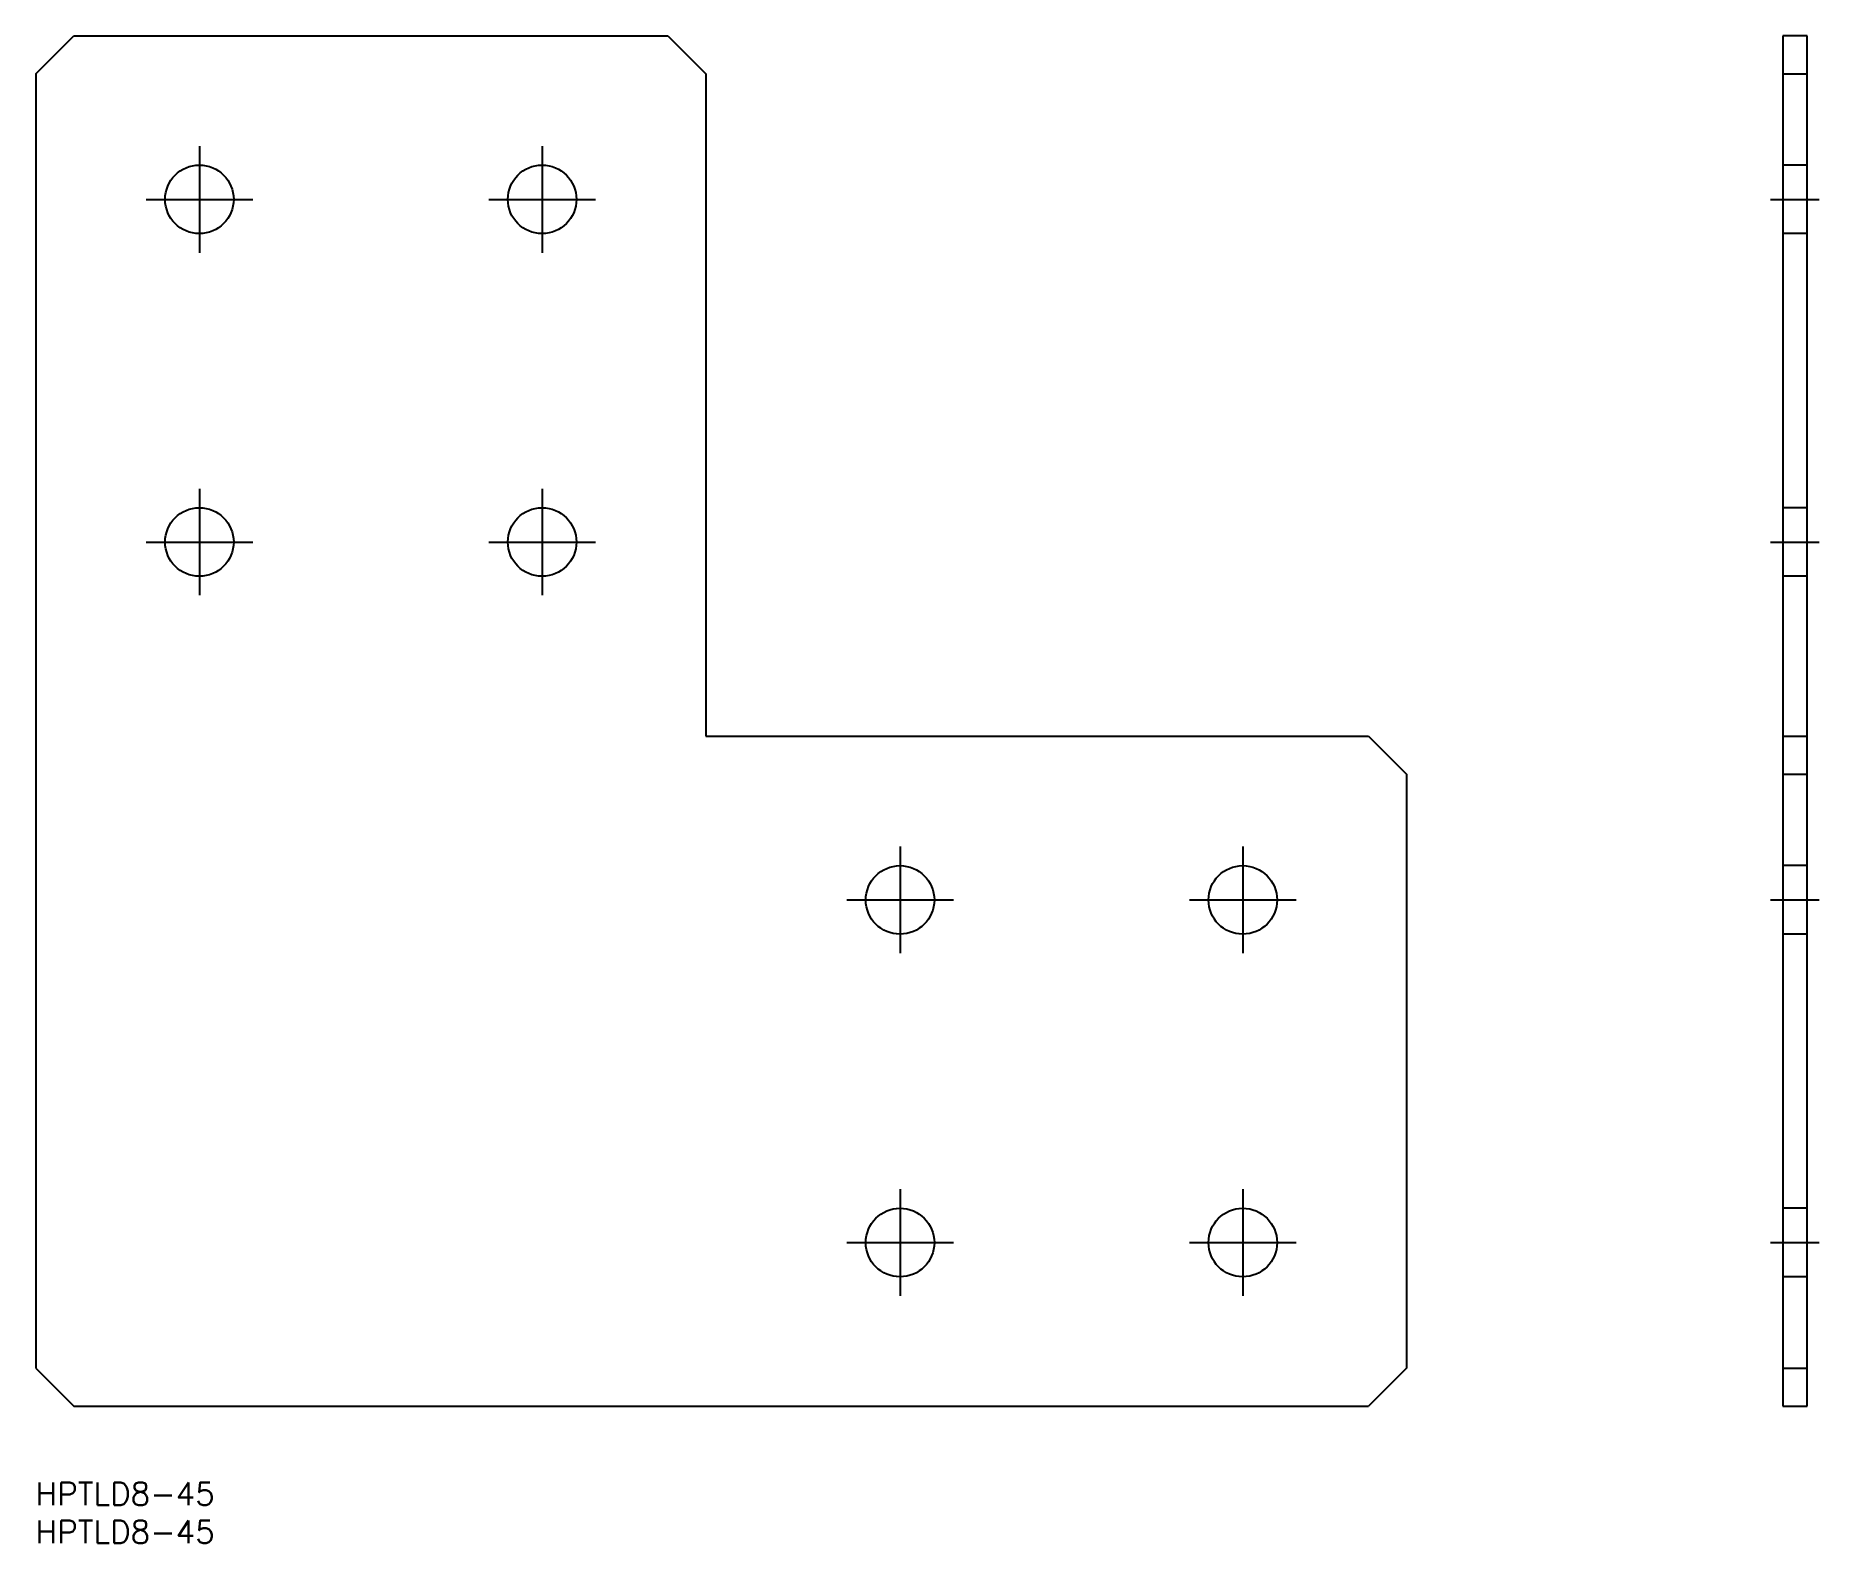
# Model space of a CAD drawing. Extents: x 0 to 234, y -8 to 190.
import ezdxf

# ---------------------------------------------------------------- set-up
doc = ezdxf.new("R2010")
doc.units = 0
doc.header["$LTSCALE"] = 0.5
doc.linetypes.add('CENTER', pattern=[50.8, 31.75, -6.35, 6.35, -6.35])
doc.linetypes.add('DASHED', pattern=[19.05, 12.7, -6.35])
for name, color, linetype in [('MSM_CENTER', 1, 'CENTER'), ('MSM_CONTINUOUS', 7, 'CONTINUOUS'), ('MSM_DASHED', 4, 'DASHED'), ('MSM_PART_NUMBER', 7, 'CONTINUOUS')]:
    doc.layers.add(name, color=color, linetype=linetype)
doc.styles.get("Standard").update_dxf_attribs({"font": 'txt.shx', "height": 3, "bigfont": 'bigfont.shx'})

# ---------------------------------------------------------------- blocks, each defined once
blk = doc.blocks.new('*U2')
at = {"layer": 'MSM_PART_NUMBER'}
blk.add_text('HPTLD8-45', height=3, dxfattribs=at).set_placement((0, -3))
blk = doc.blocks.new('*U3')
at = {"layer": 'MSM_PART_NUMBER'}
blk.add_text('HPTLD8-45', height=3, dxfattribs=at).set_placement((0, -8))

msp = doc.modelspace()

# ---------------------------------------------------------------- linework, layer by layer
at = {"layer": 'MSM_CENTER'}
for p, q in [((21.5, 175.5), (21.5, 161.5)), ((66.5, 175.5), (66.5, 161.5)), ((14.5, 168.5), (28.5, 168.5)), ((59.5, 168.5), (73.5, 168.5)), ((227.8, 168.5), (234.2, 168.5)), ((21.5, 130.5), (21.5, 116.5)), ((66.5, 130.5), (66.5, 116.5)), ((14.5, 123.5), (28.5, 123.5)), ((59.5, 123.5), (73.5, 123.5)), ((227.8, 123.5), (234.2, 123.5)), ((113.5, 83.5), (113.5, 69.5)), ((158.5, 83.5), (158.5, 69.5)), ((106.5, 76.5), (120.5, 76.5)), ((151.5, 76.5), (165.5, 76.5)), ((227.8, 76.5), (234.2, 76.5)), ((113.5, 38.5), (113.5, 24.5)), ((158.5, 38.5), (158.5, 24.5)), ((106.5, 31.5), (120.5, 31.5)), ((151.5, 31.5), (165.5, 31.5)), ((227.8, 31.5), (234.2, 31.5))]:
    msp.add_line(p, q, dxfattribs=at)
at = {"layer": 'MSM_CONTINUOUS'}
for p, q in [((0, 185), (5, 190)), ((5, 190), (83, 190)), ((83, 190), (88, 185)), ((229.4, 190), (229.4, 10)), ((232.6, 190), (229.4, 190)), ((232.6, 10), (232.6, 190)), ((0, 185), (0, 15)), ((88, 185), (88, 98)), ((229.4, 185), (232.6, 185)), ((0, 166.25), (0, 166.25)), ((0, 147.5), (0, 147.5)), ((88, 98), (175, 98)), ((175, 98), (180, 93)), ((229.4, 98), (232.6, 98)), ((180, 93), (180, 15)), ((229.4, 93), (232.6, 93)), ((0, 15), (5, 10)), ((180, 15), (175, 10)), ((229.4, 15), (232.6, 15)), ((5, 10), (175, 10)), ((229.4, 10), (232.6, 10))]:
    msp.add_line(p, q, dxfattribs=at)
for centre in [(21.5, 168.5), (66.5, 168.5), (21.5, 123.5), (66.5, 123.5), (113.5, 76.5), (158.5, 76.5), (113.5, 31.5), (158.5, 31.5)]:
    msp.add_circle(centre, 4.5, dxfattribs=at)
at = {"layer": 'MSM_DASHED'}
for p, q in [((232.6, 173), (229.4, 173)), ((232.6, 164), (229.4, 164)), ((232.6, 128), (229.4, 128)), ((232.6, 119), (229.4, 119)), ((232.6, 81), (229.4, 81)), ((232.6, 72), (229.4, 72)), ((232.6, 36), (229.4, 36)), ((232.6, 27), (229.4, 27))]:
    msp.add_line(p, q, dxfattribs=at)

# ---------------------------------------------------------------- block references
at = {"layer": 'MSM_CONTINUOUS'}
for name in ['*U2', '*U3']:
    msp.add_blockref(name, (0, 0), dxfattribs=at)

doc.saveas('drawing.dxf')
